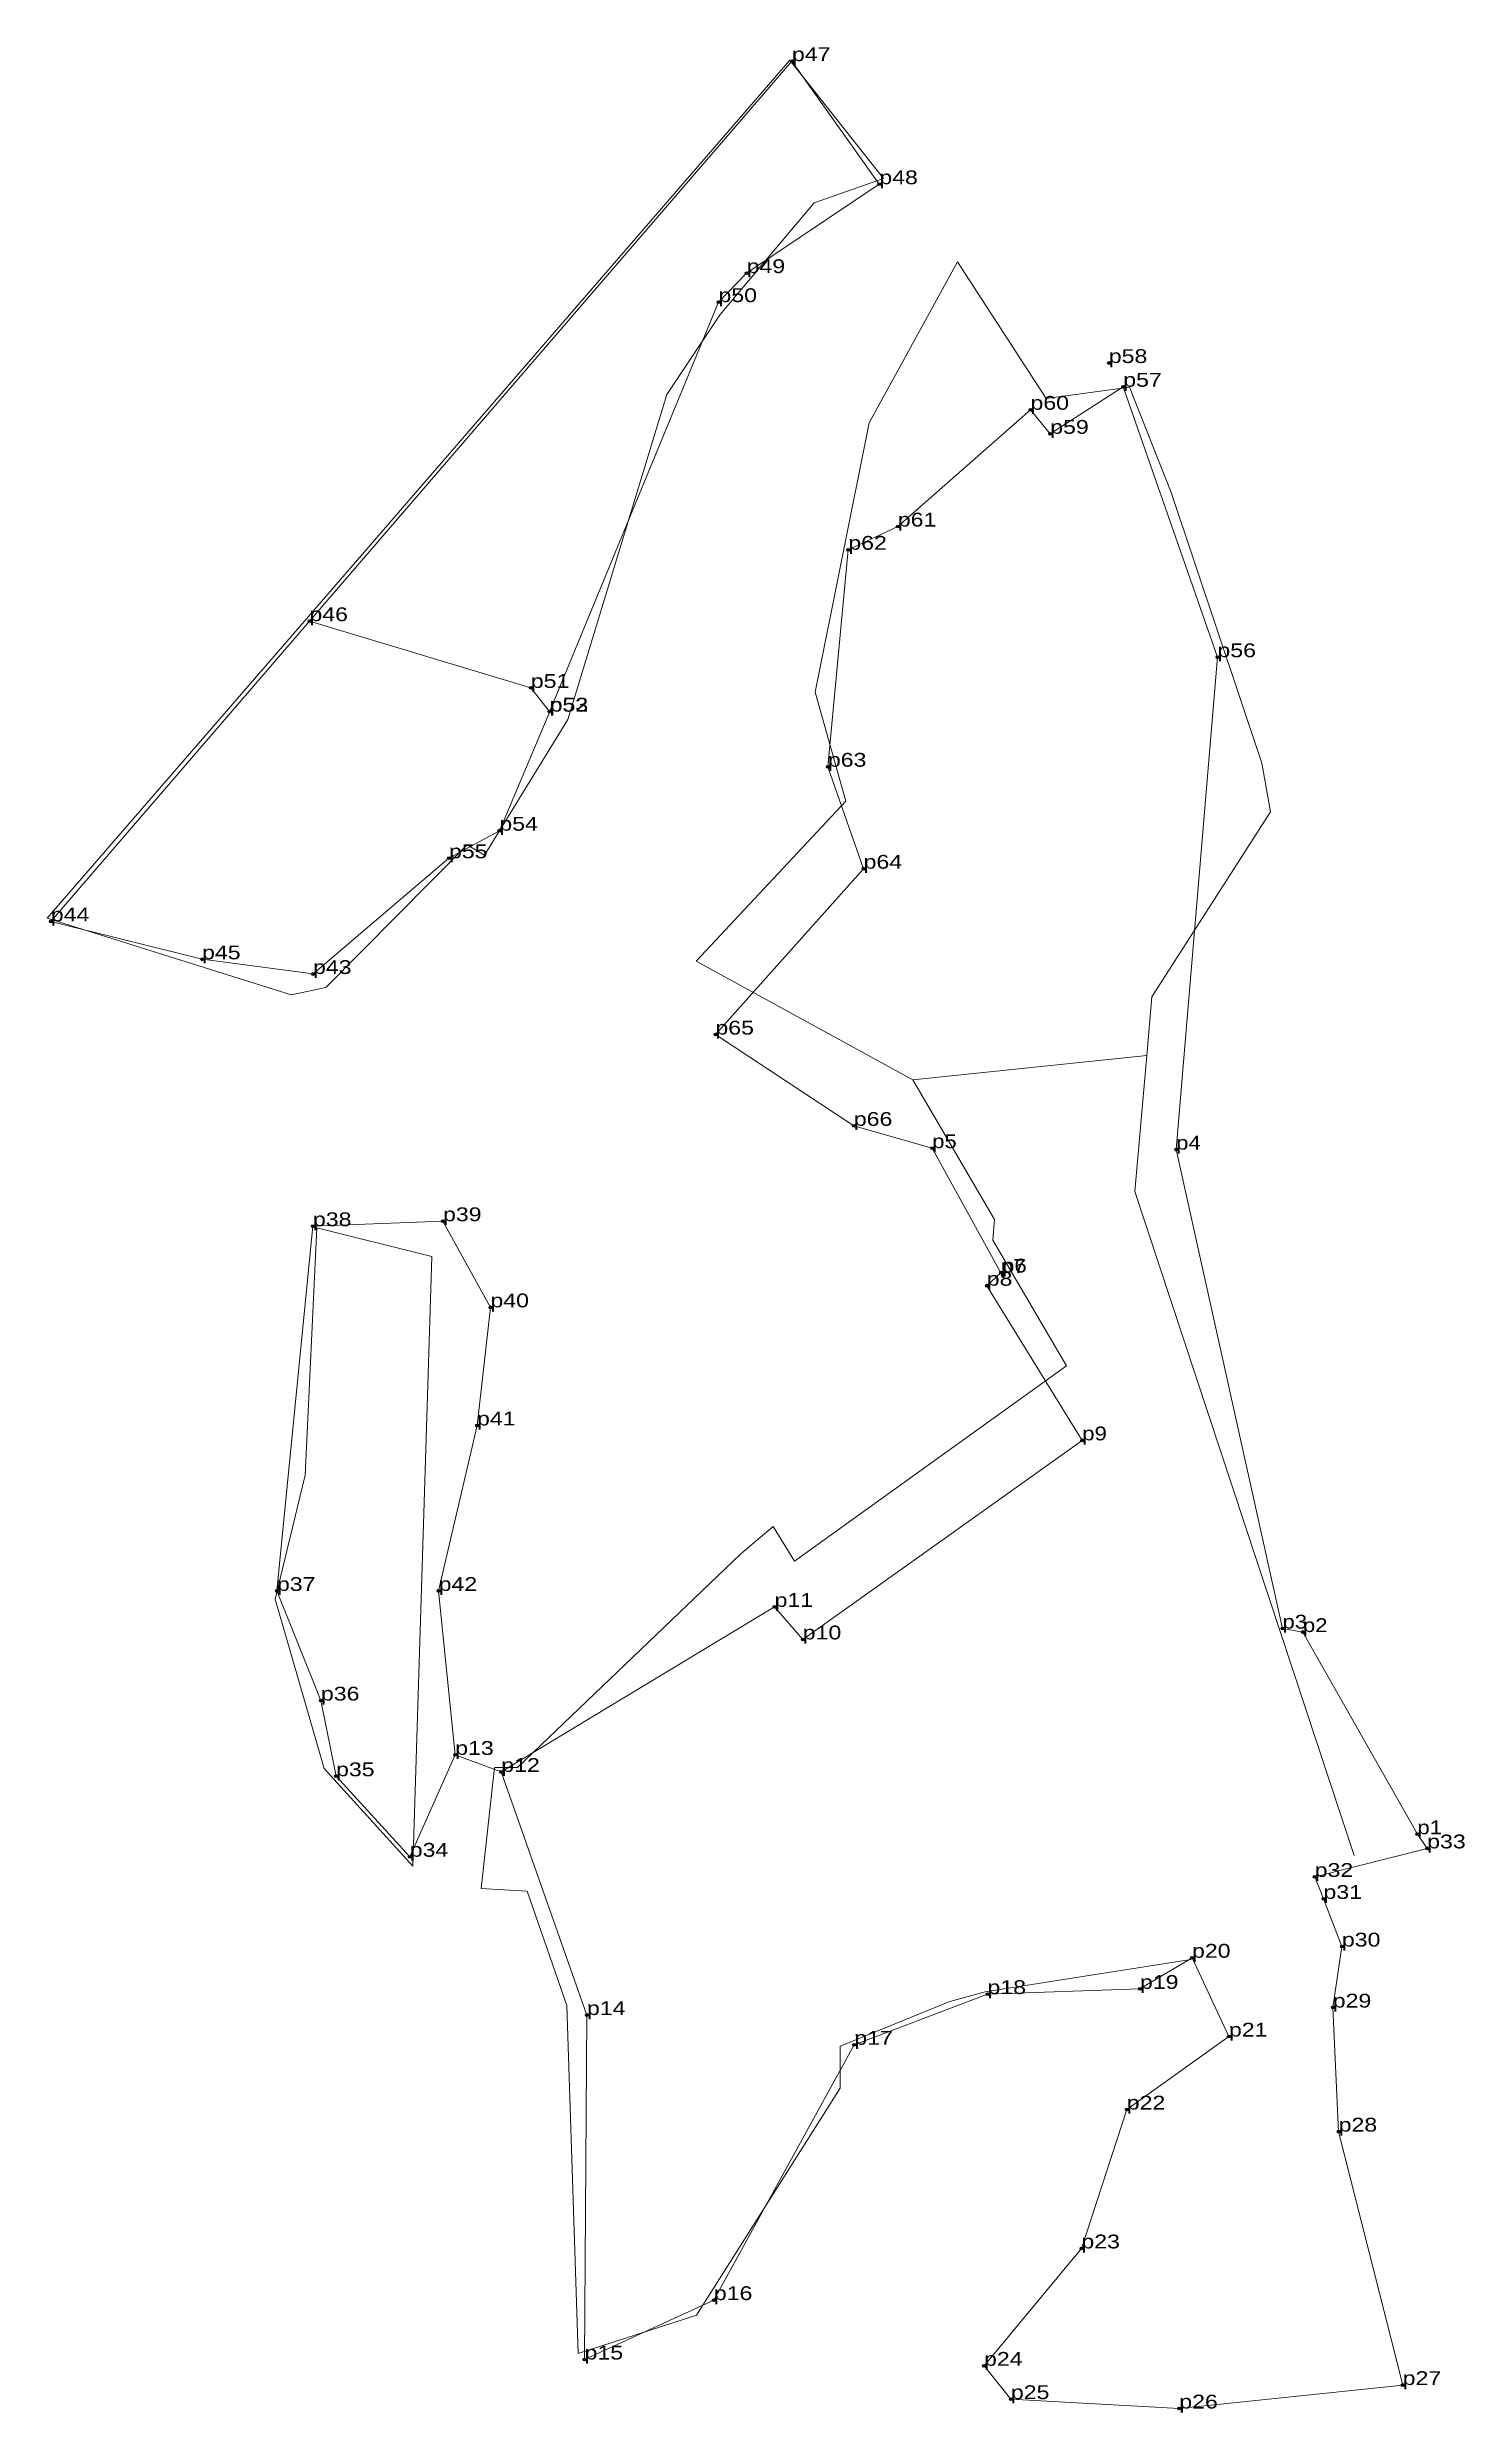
# Model space of a CAD drawing. Header units: metres. Extents: x 548802 to 552707, y 1839755 to 1841203.
# Drawn here: x 548801.6 to 548986.2, y 1840895.1 to 1841203.1 of the extents above.
import ezdxf

# ---------------------------------------------------------------- set-up
doc = ezdxf.new("R2010")
doc.units = ezdxf.units.M
doc.header["$LTSCALE"] = 0.72
doc.header["$PDMODE"] = 32
doc.header["$PDSIZE"] = 0.36
doc.layers.add('10', color=7, linetype='Continuous', lineweight=13)
doc.layers.add('34', color=7, linetype='Continuous', lineweight=13)
doc.layers.add('12', color=7, linetype='Continuous')
doc.layers.add('7', color=7, linetype='Continuous')

msp = doc.modelspace()

# ---------------------------------------------------------------- linework, layer by layer
at = {"layer": '10'}
for p, q in [((548835.72, 1841128.35), (548898.57, 1841201.28)), ((548948.61, 1841059.54), (548962.46, 1840997.17)), ((548836.18, 1841049.57), (548853.12, 1841050.22)), ((548853.12, 1841050.22), (548859.3, 1841039)), ((548965.12, 1840996.72), (548962.46, 1840997.17))]:
    msp.add_line(p, q, dxfattribs=at)
for points in [[(548898.57, 1841201.28), (548909.95, 1841185.25), (548892.67, 1841173.68), (548889, 1841169.9), (548867.01, 1841116.55)], [(548936.38, 1841021.68), (548923.94, 1841041.82), (548925.8, 1841043.49), (548916.83, 1841059.73), (548906.63, 1841062.63), (548888.6, 1841074.52), (548907.9, 1841096.12), (548903.25, 1841109.4), (548905.91, 1841137.65), (548912.36, 1841140.68), (548929.64, 1841155.88), (548932.21, 1841152.75), (548941.72, 1841158.88), (548953.99, 1841123.66), (548948.61, 1841059.54)], [(548802.04, 1841089.26), (548835.72, 1841128.35), (548864.56, 1841119.66), (548867, 1841116.57)], [(548802.04, 1841089.26), (548821.74, 1841084.32), (548836.19, 1841082.41), (548853.9, 1841097.48), (548860.46, 1841101.07), (548867.02, 1841116.58)], [(548854.71, 1840980.72), (548848.79, 1840967.46), (548839.19, 1840977.94), (548837.22, 1840987.8), (548831.49, 1841002.07), (548836.18, 1841049.57)], [(548859.3, 1841039), (548857.55, 1841023.62), (548852.55, 1841002.07), (548854.71, 1840980.72)], [(548896.31, 1840999.99), (548899.98, 1840995.76), (548936.38, 1841021.68)], [(548896.31, 1840999.99), (548860.71, 1840978.5), (548854.71, 1840980.72)], [(548923.59, 1840901.17), (548927.09, 1840896.83), (548949.02, 1840895.61), (548978.12, 1840898.67), (548969.78, 1840931.67), (548969.01, 1840947.82), (548970.2, 1840955.77), (548967.8, 1840961.97), (548966.66, 1840964.83), (548981.31, 1840968.55), (548980.03, 1840970.39), (548965.12, 1840996.72)], [(548923.59, 1840901.17), (548936.27, 1840916.46), (548942.18, 1840934.54), (548955.49, 1840944.04), (548950.68, 1840954.31), (548943.9, 1840950.25), (548924.04, 1840949.58), (548906.69, 1840942.98), (548888.4, 1840909.73), (548871.56, 1840901.99), (548871.87, 1840946.85), (548860.71, 1840978.5)]]:
    msp.add_lwpolyline(points, dxfattribs=at)
at = {"layer": '34'}
for p, q in [((548910.51, 1841185.99), (548898.31, 1841201.41)), ((548931.69, 1841157.36), (548920.14, 1841175.13)), ((548931.69, 1841157.36), (548942.55, 1841158.82)), ((548801.58, 1841089.7), (548833.34, 1841079.68)), ((548836.67, 1841049.37), (548851.68, 1841045.61)), ((548851.68, 1841045.61), (548849.18, 1840966.23)), ((548859.84, 1840979.09), (548858.1, 1840963.33))]:
    msp.add_line(p, q, dxfattribs=at)
for points in [[(548898.31, 1841201.41), (548835.02, 1841128.32), (548801.58, 1841089.7)], [(548910.51, 1841185.99), (548901.45, 1841182.83), (548889.24, 1841168.27)], [(548886.09, 1841084.1), (548905.6, 1841104.92), (548901.6, 1841119.1), (548908.65, 1841154.17), (548920.14, 1841175.13)], [(548889.24, 1841168.27), (548882.26, 1841157.86), (548869.36, 1841115.54), (548858.51, 1841097.87), (548856.27, 1841099.22), (548837.84, 1841080.66), (548833.34, 1841079.68)], [(548942.55, 1841158.82), (548947.96, 1841145.11), (548959.76, 1841109.86), (548960.91, 1841103.54), (548945.45, 1841079.44), (548944.78, 1841071.78)], [(548944.78, 1841071.78), (548914.33, 1841068.61), (548886.09, 1841084.1)], [(548944.78, 1841071.78), (548943.23, 1841054.07), (548971.82, 1840967.62)], [(548914.33, 1841068.61), (548924.97, 1841050.45), (548924.73, 1841047.75), (548934.35, 1841031.4), (548898.9, 1841005.93), (548896.14, 1841010.46), (548891.9, 1841006.9), (548862.84, 1840979.09), (548859.84, 1840979.09)], [(548836.67, 1841049.37), (548835.18, 1841017.17), (548831.24, 1841001.01)], [(548831.24, 1841001.01), (548837.63, 1840978.95), (548849.18, 1840966.23)], [(548858.1, 1840963.33), (548864.08, 1840962.96), (548869.26, 1840948.09), (548870.72, 1840902.77)], [(548870.72, 1840902.77), (548886.13, 1840907.75), (548904.87, 1840937.32), (548904.84, 1840942.8), (548919.13, 1840948.62), (548923.75, 1840949.89), (548950.54, 1840954.07)]]:
    msp.add_lwpolyline(points, dxfattribs=at)
at = {"layer": '7'}
for p in [(548898.57, 1841201.28), (548909.95, 1841185.25), (548892.67, 1841173.68), (548889, 1841169.9), (548939.84, 1841161.97), (548941.72, 1841158.88), (548929.64, 1841155.88), (548932.21, 1841152.75), (548912.36, 1841140.68), (548905.91, 1841137.65), (548835.72, 1841128.35), (548953.99, 1841123.66), (548864.56, 1841119.66), (548867, 1841116.57), (548867.02, 1841116.58), (548903.25, 1841109.4), (548860.46, 1841101.07), (548853.9, 1841097.48), (548907.9, 1841096.12), (548802.04, 1841089.26), (548821.74, 1841084.32), (548836.19, 1841082.41), (548888.6, 1841074.52), (548906.63, 1841062.63), (548916.83, 1841059.73), (548948.61, 1841059.54), (548836.18, 1841049.57), (548853.12, 1841050.22), (548925.8, 1841043.49), (548925.94, 1841043.54), (548923.94, 1841041.82), (548859.3, 1841039), (548857.55, 1841023.62), (548936.38, 1841021.68), (548831.49, 1841002.07), (548852.55, 1841002.07), (548896.31, 1840999.99), (548962.46, 1840997.17), (548965.12, 1840996.72), (548899.98, 1840995.76), (548837.22, 1840987.8), (548839.19, 1840977.94), (548854.71, 1840980.72), (548860.71, 1840978.5), (548980.03, 1840970.39), (548981.31, 1840968.55), (548848.79, 1840967.46), (548966.66, 1840964.83), (548967.8, 1840961.97), (548950.68, 1840954.31), (548970.2, 1840955.77), (548943.9, 1840950.25), (548924.04, 1840949.58), (548969.01, 1840947.82), (548871.87, 1840946.85), (548955.49, 1840944.04), (548906.69, 1840942.98), (548942.18, 1840934.54), (548969.78, 1840931.67), (548936.27, 1840916.46), (548888.4, 1840909.73), (548871.56, 1840901.99), (548923.59, 1840901.17), (548978.12, 1840898.67), (548927.09, 1840896.83), (548949.02, 1840895.61)]:
    msp.add_point(p, dxfattribs=at)

# ---------------------------------------------------------------- texts
at = {"layer": '12'}
for s, width, p in [('p47', 1.25, (548898.57, 1841201.28)), ('p48', 1.25, (548909.95, 1841185.25)), ('p49', 1.25, (548892.67, 1841173.68)), ('p50', 1.25, (548889, 1841169.9)), ('p58', 1.25, (548939.84, 1841161.97)), ('p57', 1.25, (548941.72, 1841158.88)), ('p60', 1.25, (548929.64, 1841155.88)), ('p59', 1.25, (548932.21, 1841152.75)), ('p61', 1.25, (548912.36, 1841140.68)), ('p62', 1.25, (548905.91, 1841137.65)), ('p46', 1.25, (548835.72, 1841128.35)), ('p56', 1.25, (548953.99, 1841123.66)), ('p51', 1.25, (548864.56, 1841119.66)), ('p53', 1.25, (548867, 1841116.57)), ('p52', 1.25, (548867.02, 1841116.58)), ('p63', 1.25, (548903.25, 1841109.4)), ('p54', 1.25, (548860.46, 1841101.07)), ('p55', 1.25, (548853.9, 1841097.48)), ('p64', 1.25, (548907.9, 1841096.12)), ('p44', 1.25, (548802.04, 1841089.26)), ('p45', 1.25, (548821.74, 1841084.32)), ('p43', 1.25, (548836.19, 1841082.41)), ('p65', 1.25, (548888.6, 1841074.52)), ('p66', 1.25, (548906.63, 1841062.63)), ('p5', 1.2, (548916.83, 1841059.73)), ('p4', 1.2, (548948.61, 1841059.54)), ('p39', 1.25, (548853.12, 1841050.22)), ('p38', 1.25, (548836.18, 1841049.57)), ('p8', 1.25, (548923.94, 1841041.82)), ('p7', 1.2, (548925.8, 1841043.49)), ('p6', 1.2, (548925.94, 1841043.54)), ('p40', 1.25, (548859.3, 1841039)), ('p41', 1.25, (548857.55, 1841023.62)), ('p9', 1.2, (548936.38, 1841021.68)), ('p37', 1.25, (548831.49, 1841002.07)), ('p42', 1.25, (548852.55, 1841002.07)), ('p11', 1.25, (548896.31, 1840999.99)), ('p10', 1.25, (548899.98, 1840995.76)), ('p3', 1.2, (548962.46, 1840997.17)), ('p2', 1.2, (548965.12, 1840996.72)), ('p36', 1.25, (548837.22, 1840987.8)), ('p13', 1.25, (548854.71, 1840980.72)), ('p35', 1.25, (548839.19, 1840977.94)), ('p12', 1.25, (548860.71, 1840978.5)), ('p1', 1.2, (548980.03, 1840970.39)), ('p34', 1.25, (548848.79, 1840967.46)), ('p33', 1.25, (548981.31, 1840968.55)), ('p32', 1.25, (548966.66, 1840964.83)), ('p31', 1.25, (548967.8, 1840961.97)), ('p30', 1.25, (548970.2, 1840955.77)), ('p20', 1.25, (548950.68, 1840954.31)), ('p18', 1.25, (548924.04, 1840949.58)), ('p19', 1.25, (548943.9, 1840950.25)), ('p14', 1.25, (548871.87, 1840946.85)), ('p29', 1.25, (548969.01, 1840947.82)), ('p17', 1.25, (548906.69, 1840942.98)), ('p21', 1.25, (548955.49, 1840944.04)), ('p22', 1.25, (548942.18, 1840934.54)), ('p28', 1.25, (548969.78, 1840931.67)), ('p23', 1.25, (548936.27, 1840916.46)), ('p16', 1.25, (548888.4, 1840909.73)), ('p15', 1.25, (548871.56, 1840901.99)), ('p24', 1.25, (548923.59, 1840901.17)), ('p25', 1.25, (548927.09, 1840896.83)), ('p27', 1.25, (548978.12, 1840898.67)), ('p26', 1.25, (548949.02, 1840895.61))]:
    msp.add_text(s, height=1.8, dxfattribs=dict(at, width=width)).set_placement(p)

doc.saveas('drawing.dxf')
